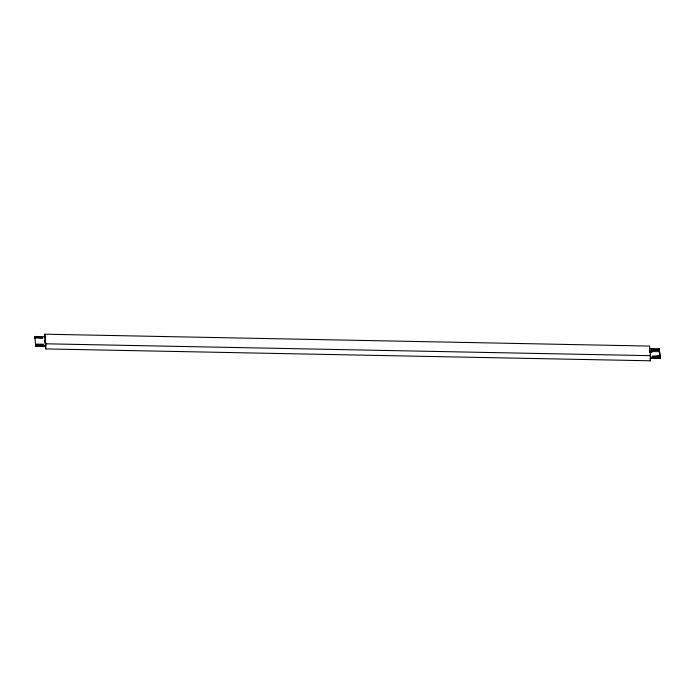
<?xml version="1.0" encoding="UTF-8"?>
<svg xmlns="http://www.w3.org/2000/svg" width="695" height="695" viewBox="0 0 695 695"><rect width="100%" height="100%" fill="white"/><g stroke="black" fill="none" stroke-linecap="round" stroke-linejoin="round"><path stroke-width="1.04" d="M34.75 337.197L34.767 336.467L44.758 336.667L45.766 345.736L35.766 345.537L35.749 346.266L45.74 346.466M34.898 338.535L34.889 337.535L42.908 337.961L34.915 337.805M35.636 345.198L35.654 344.468L43.62 344.364L35.619 344.199L35.601 344.937L42.595 345.076M43.629 345.363L43.62 344.364M44.741 337.396L44.784 334.199L649.486 346.075L650.546 355.675L650.407 360.801L45.714 348.925L45.366 345.728M45.714 348.925L45.844 343.799L44.784 334.199M659.364 349.793L651.371 349.637L651.354 350.367L659.346 350.523L659.251 348.725L649.46 348.534L649.903 352.565M651.51 350.376L651.536 349.637L651.728 352.287L651.745 351.548M659.251 348.725L659.346 350.523M651.371 349.637L651.562 352.278L651.58 351.548L659.581 351.705L659.998 356.431L657.418 356.961M659.581 351.705L660.015 355.701L652.11 356.318L660.128 356.726L660.233 358.524L650.242 358.333L650.259 357.604L660.25 357.795L660.233 358.524M656.506 356.405L660.015 355.701L659.998 356.431L657.366 356.961M45.844 343.799L650.546 355.675M660.128 356.726L660.25 357.795M650.12 354.58L650.459 357.604M649.478 350.549L649.703 352.565M650.173 358.663L650.407 360.801M45.079 340.42L45.41 343.443M44.775 340.394L45.123 343.591M34.767 336.467L35.749 346.266"/></g></svg>
